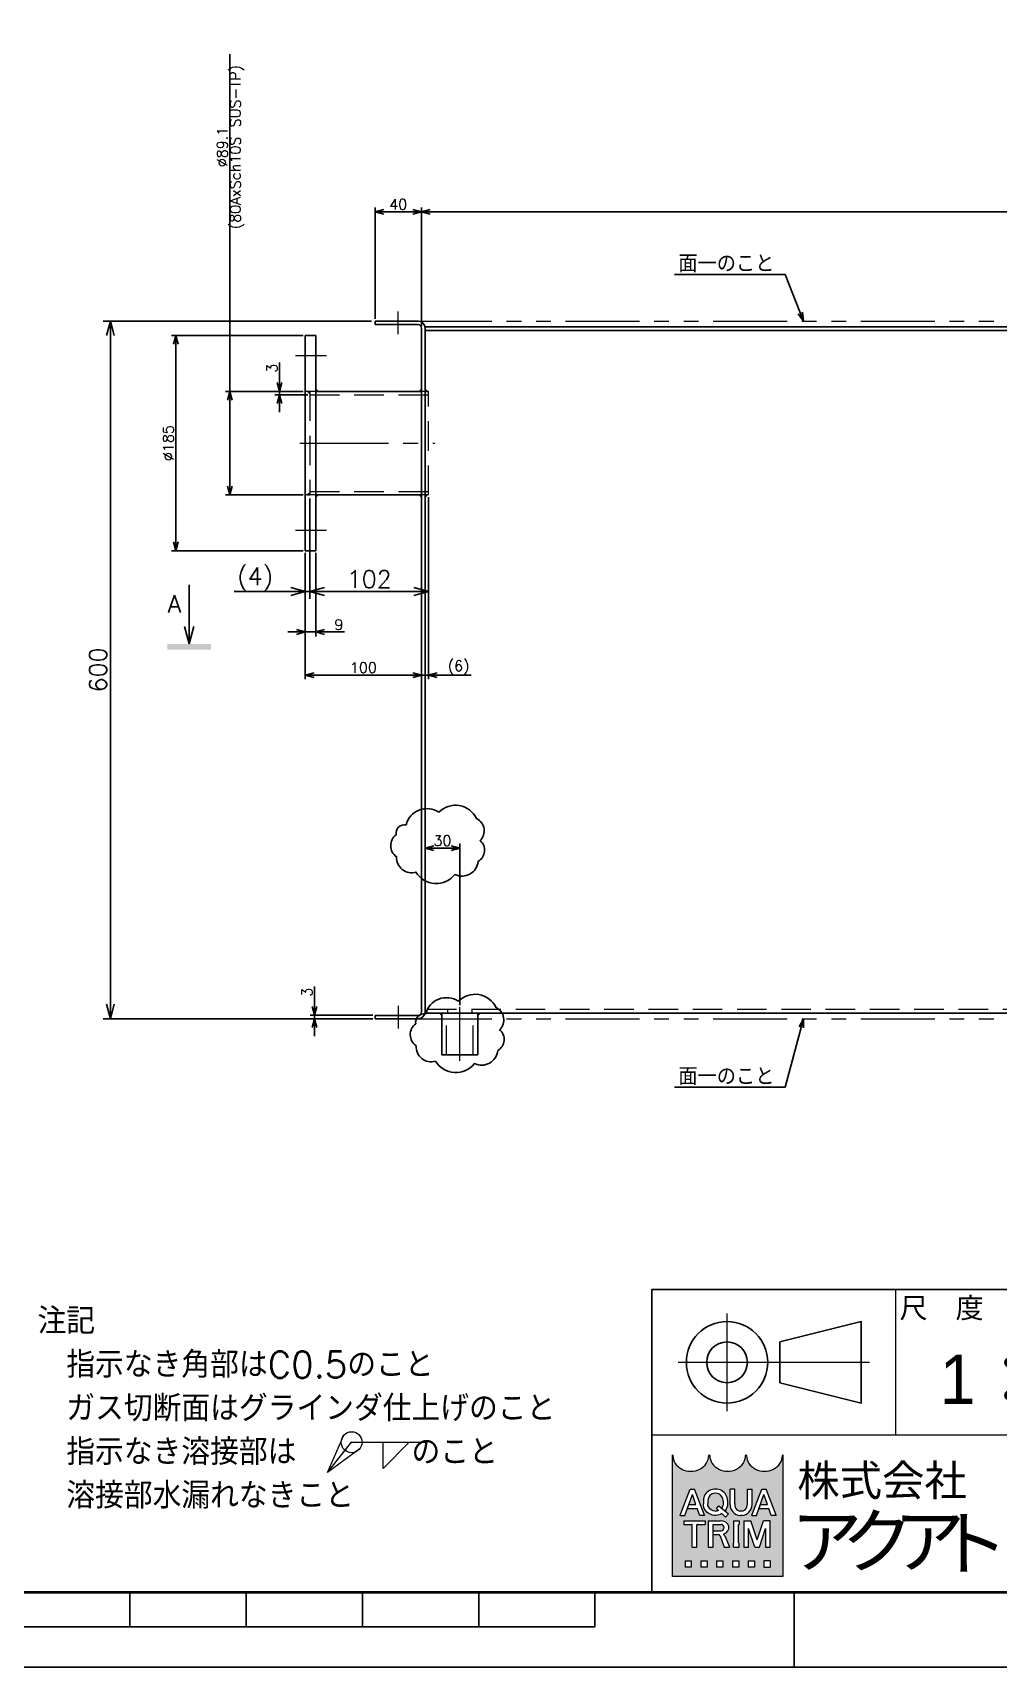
# Model space of a CAD drawing. Header units: millimetres. Extents: x -8731 to 85711, y -14522 to 31379.
# Drawn here: x 83713 to 84544, y 0 to 1406 of the extents above; entities that cross this region are included whole.
import ezdxf
from ezdxf.enums import TextEntityAlignment as Align

# ---------------------------------------------------------------- set-up
doc = ezdxf.new("R2010")
doc.units = ezdxf.units.MM
doc.header["$LTSCALE"] = 4
doc.header["$PDMODE"] = 99
doc.header["$PDSIZE"] = 1
for name, pattern in [('CENTER2', [28.575, 19.05, -3.175, 3.175, -3.175]), ('HIDDEN', [9.525, 6.35, -3.175]), ('PHANTOM2', [31.75, 15.875, -3.175, 3.175, -3.175, 3.175, -3.175])]:
    doc.linetypes.add(name, pattern=pattern)
for name, color, linetype, lineweight in [('04_HIDDEN', 2, 'HIDDEN', 13), ('05_CENTER', 4, 'CENTER2', 13), ('06_PHANTOM', 2, 'PHANTOM2', 13), ('07_TEXT', 3, 'Continuous', 13), ('08_DIM', 3, 'Continuous', 13), ('99_図枠', 7, 'Continuous', 40)]:
    doc.layers.add(name, color=color, linetype=linetype, lineweight=lineweight)
doc.styles.add('KSS_TXT', font='txt.shx', dxfattribs={"bigfont": 'extfont2.shx'})
doc.styles.add('MS_G', font='MS Gothic.ttf')
doc.styles.get("Standard").update_dxf_attribs({"font": 'txt.shx', "bigfont": 'extfont2.shx'})
doc.styles.add('表題用', font='MS PGothic.ttf')
doc.dimstyles.new('KSS_DIM', dxfattribs={"dimscale": 3, "dimtxt": 3, "dimasz": 2.5, "dimexe": 1.25, "dimexo": 0.625, "dimtad": 1, "dimdsep": 46, "dimtxsty": 'KSS_TXT', "dimblk": 'OPEN30', "dimcen": 0, "dimazin": 2, "dimtfac": 0.75, "dimtmove": 0, "dimatfit": 3, "dimldrblk": 'OPEN30', "dimfxl": 1, "dimtolj": 1, "dimarcsym": 0})

# ---------------------------------------------------------------- blocks, each defined once
blk = doc.blocks.new('Weld-line')
blk.add_line((0, 0), (1, 0))
blk = doc.blocks.new('Weld10-s5')
blk.add_circle((0, 0), 2)
blk = doc.blocks.new('Weld10-a1')
for p, q in [((5, 0), (0, 5)), ((0, 5), (0, 0)), ((0, 0), (5, 0))]:
    blk.add_line(p, q)
at = {"width": 0.9}
blk.add_attdef('S', text='', height=2.8, dxfattribs=at).set_placement((-2, 1), align=Align.RIGHT)
blk.add_attdef('L', (8, 1), '', height=2.8, dxfattribs=at)
blk = doc.blocks.new('_Open30')
at = {"color": 0, "linetype": 'ByBlock', "lineweight": -2}
for p, q in [((-1, 0.268), (0, 0)), ((0, 0), (-1, -0.268)), ((0, 0), (-1, 0))]:
    blk.add_line(p, q, dxfattribs=at)
blk = doc.blocks.new('*D4725')
at = {"layer": '08_DIM', "color": 0, "lineweight": -2, "transparency": 16777216}
for p, q in [((84054, 1006.1), (84054, 849.5)), ((84048, 883.2), (84048, 849.5)), ((84040.5, 853.2), (84033, 853.2)), ((84048, 853.2), (84054, 853.2)), ((84061.5, 853.2), (84090.7, 853.2))]:
    blk.add_line(p, q, dxfattribs=at)
at = {"layer": 'Defpoints', "color": 0, "transparency": 16777216}
for p in [(84054, 1008), (84048, 885.1), (84054, 853.2)]:
    blk.add_point(p, dxfattribs=at)
at = {"layer": '08_DIM', "color": 0, "lineweight": -2, "transparency": 16777216, "xscale": 7.5, "yscale": 7.5, "zscale": 7.5}
blk.add_blockref('_Open30', (84048, 853.2), dxfattribs=at)
at = {"layer": '08_DIM', "color": 0, "lineweight": -2, "transparency": 16777216, "xscale": 7.5, "yscale": 7.5, "zscale": 7.5, "rotation": 180}
blk.add_blockref('_Open30', (84054, 853.2), dxfattribs=at)
at = {"layer": '08_DIM', "color": 0, "transparency": 16777216, "insert": (84079.9, 859.6), "char_height": 9, "attachment_point": 5, "style": 'KSS_TXT'}
blk.add_mtext('\\A1;(6)', dxfattribs=at)
blk = doc.blocks.new('*D4726')
at = {"layer": '08_DIM', "color": 0, "lineweight": -2, "transparency": 16777216}
for p, q in [((83946.1, 1145.1), (83832.8, 1145.1)), ((83836.6, 1137.6), (83836.6, 967.6)), ((83946.1, 960.1), (83832.8, 960.1))]:
    blk.add_line(p, q, dxfattribs=at)
at = {"layer": 'Defpoints', "color": 0, "transparency": 16777216}
for p in [(83948, 1145.1), (83836.6, 960.1), (83948, 960.1)]:
    blk.add_point(p, dxfattribs=at)
at = {"layer": '08_DIM', "color": 0, "lineweight": -2, "transparency": 16777216, "xscale": 7.5, "yscale": 7.5, "zscale": 7.5}
for p, rotation in [((83836.6, 1145.1), 90), ((83836.6, 960.1), 270)]:
    blk.add_blockref('_Open30', p, dxfattribs=dict(at, rotation=rotation))
at = {"layer": '08_DIM', "color": 0, "transparency": 16777216, "insert": (83830.2, 1052.6), "char_height": 9, "attachment_point": 5, "rotation": 90, "style": 'KSS_TXT'}
blk.add_mtext('\\A1;%%C185', dxfattribs=at)
blk = doc.blocks.new('*D4732')
at = {"layer": '08_DIM', "color": 0, "lineweight": -2, "transparency": 16777216}
for p, q in [((83952, 1004.9), (83952, 918.8)), ((84054, 1004.9), (84054, 918.8)), ((83964.5, 925), (84041.5, 925))]:
    blk.add_line(p, q, dxfattribs=at)
at = {"layer": 'Defpoints', "color": 0, "transparency": 16777216}
for p in [(83952, 1008), (84054, 1008), (84054, 925)]:
    blk.add_point(p, dxfattribs=at)
at = {"layer": '08_DIM', "color": 0, "lineweight": -2, "transparency": 16777216, "xscale": 12.5, "yscale": 12.5, "zscale": 12.5, "rotation": 180}
blk.add_blockref('_Open30', (83952, 925), dxfattribs=at)
at = {"layer": '08_DIM', "color": 0, "lineweight": -2, "transparency": 16777216, "xscale": 12.5, "yscale": 12.5, "zscale": 12.5}
blk.add_blockref('_Open30', (84054, 925), dxfattribs=at)
at = {"layer": '08_DIM', "color": 0, "transparency": 16777216, "insert": (84003, 935.6), "char_height": 15, "attachment_point": 5, "style": 'KSS_TXT'}
blk.add_mtext('\\A1;102', dxfattribs=at)
blk = doc.blocks.new('*D4733')
at = {"layer": '08_DIM', "color": 0, "lineweight": -2, "transparency": 16777216}
for p, q in [((83948, 958.2), (83948, 849.5)), ((84048, 867.6), (84048, 849.5)), ((83955.5, 853.2), (84040.5, 853.2))]:
    blk.add_line(p, q, dxfattribs=at)
at = {"layer": 'Defpoints', "color": 0, "transparency": 16777216}
for p in [(83948, 960.1), (84048, 869.5), (84048, 853.2)]:
    blk.add_point(p, dxfattribs=at)
at = {"layer": '08_DIM', "color": 0, "lineweight": -2, "transparency": 16777216, "xscale": 7.5, "yscale": 7.5, "zscale": 7.5, "rotation": 180}
blk.add_blockref('_Open30', (83948, 853.2), dxfattribs=at)
at = {"layer": '08_DIM', "color": 0, "lineweight": -2, "transparency": 16777216, "xscale": 7.5, "yscale": 7.5, "zscale": 7.5}
blk.add_blockref('_Open30', (84048, 853.2), dxfattribs=at)
at = {"layer": '08_DIM', "color": 0, "transparency": 16777216, "insert": (83998, 859.6), "char_height": 9, "attachment_point": 5, "style": 'KSS_TXT'}
blk.add_mtext('\\A1;100', dxfattribs=at)
blk = doc.blocks.new('*D4734')
at = {"layer": '08_DIM', "color": 0, "lineweight": -2, "transparency": 16777216}
for p, q in [((83948, 958.2), (83948, 886.4)), ((83957, 958.2), (83957, 886.4)), ((83940.5, 890.2), (83933, 890.2)), ((83948, 890.2), (83957, 890.2)), ((83964.5, 890.2), (83981.7, 890.2))]:
    blk.add_line(p, q, dxfattribs=at)
at = {"layer": 'Defpoints', "color": 0, "transparency": 16777216}
for p in [(83948, 960.1), (83957, 960.1), (83957, 890.2)]:
    blk.add_point(p, dxfattribs=at)
at = {"layer": '08_DIM', "color": 0, "lineweight": -2, "transparency": 16777216, "xscale": 7.5, "yscale": 7.5, "zscale": 7.5}
blk.add_blockref('_Open30', (83948, 890.2), dxfattribs=at)
at = {"layer": '08_DIM', "color": 0, "lineweight": -2, "transparency": 16777216, "xscale": 7.5, "yscale": 7.5, "zscale": 7.5, "rotation": 180}
blk.add_blockref('_Open30', (83957, 890.2), dxfattribs=at)
at = {"layer": '08_DIM', "color": 0, "transparency": 16777216, "insert": (83976.9, 896.5), "char_height": 9, "attachment_point": 5, "style": 'KSS_TXT'}
blk.add_mtext('\\A1;9', dxfattribs=at)
blk = doc.blocks.new('*D4735')
at = {"layer": '08_DIM', "color": 0, "lineweight": -2, "transparency": 16777216}
for p, q in [((83883, 1097.1), (83883, 1387)), ((83946.1, 1097.1), (83879.2, 1097.1)), ((83883, 1015.5), (83883, 1089.6)), ((83946.1, 1008), (83879.2, 1008))]:
    blk.add_line(p, q, dxfattribs=at)
at = {"layer": 'Defpoints', "color": 0, "transparency": 16777216}
for p in [(83883, 1097.1), (83948, 1097.1), (83948, 1008)]:
    blk.add_point(p, dxfattribs=at)
at = {"layer": '08_DIM', "color": 0, "lineweight": -2, "transparency": 16777216, "xscale": 7.5, "yscale": 7.5, "zscale": 7.5}
for p, rotation in [((83883, 1097.1), 90), ((83883, 1008), 270)]:
    blk.add_blockref('_Open30', p, dxfattribs=dict(at, rotation=rotation))
at = {"layer": '08_DIM', "color": 0, "transparency": 16777216, "char_height": 9, "attachment_point": 5, "rotation": 90, "style": 'KSS_TXT'}
for s, insert in [('\\A1;(80AxSch10S SUS-TP)', (83889.3, 1307.2)), ('\\A1;%%C89.1', (83876.6, 1307.2))]:
    blk.add_mtext(s, dxfattribs=dict(at, insert=insert))
blk = doc.blocks.new('*D4736')
at = {"layer": '08_DIM', "color": 0, "lineweight": -2, "transparency": 16777216}
for p, q in [((84048, 1153.4), (84048, 1255.3)), ((84055.5, 1251.5), (85140.5, 1251.5)), ((85148, 1153.4), (85148, 1255.3))]:
    blk.add_line(p, q, dxfattribs=at)
at = {"layer": 'Defpoints', "color": 0, "transparency": 16777216}
for p in [(85148, 1251.5), (84048, 1151.6), (85148, 1151.6)]:
    blk.add_point(p, dxfattribs=at)
at = {"layer": '08_DIM', "color": 0, "lineweight": -2, "transparency": 16777216, "xscale": 7.5, "yscale": 7.5, "zscale": 7.5, "rotation": 180}
blk.add_blockref('_Open30', (84048, 1251.5), dxfattribs=at)
at = {"layer": '08_DIM', "color": 0, "lineweight": -2, "transparency": 16777216, "xscale": 7.5, "yscale": 7.5, "zscale": 7.5}
blk.add_blockref('_Open30', (85148, 1251.5), dxfattribs=at)
at = {"layer": '08_DIM', "color": 0, "transparency": 16777216, "insert": (84598, 1257.9), "char_height": 9, "attachment_point": 5, "style": 'KSS_TXT'}
blk.add_mtext('\\A1;1100', dxfattribs=at)
blk = doc.blocks.new('*D4737')
at = {"layer": '08_DIM', "color": 0, "lineweight": -2, "transparency": 16777216}
for p, q in [((84008, 1159.4), (84008, 1255.3)), ((84040.5, 1251.5), (84015.5, 1251.5)), ((84048, 1153.4), (84048, 1255.3))]:
    blk.add_line(p, q, dxfattribs=at)
at = {"layer": 'Defpoints', "color": 0, "transparency": 16777216}
for p in [(84008, 1251.5), (84008, 1157.6), (84048, 1151.6)]:
    blk.add_point(p, dxfattribs=at)
at = {"layer": '08_DIM', "color": 0, "lineweight": -2, "transparency": 16777216, "xscale": 7.5, "yscale": 7.5, "zscale": 7.5, "rotation": 180}
blk.add_blockref('_Open30', (84008, 1251.5), dxfattribs=at)
at = {"layer": '08_DIM', "color": 0, "lineweight": -2, "transparency": 16777216, "xscale": 7.5, "yscale": 7.5, "zscale": 7.5}
blk.add_blockref('_Open30', (84048, 1251.5), dxfattribs=at)
at = {"layer": '08_DIM', "color": 0, "transparency": 16777216, "insert": (84028, 1257.9), "char_height": 9, "attachment_point": 5, "style": 'KSS_TXT'}
blk.add_mtext('\\A1;40', dxfattribs=at)
blk = doc.blocks.new('seca03')
for q in [(0, 10.64), (-0.8, 3.5), (0.8, 3.5)]:
    blk.add_line((0, 0.5), q)
blk.add_solid([(-3.76, -0.5), (3.76, -0.5), (-3.76, 0.5), (3.76, 0.5)])
blk.add_attdef('A', text='', height=3).set_placement((-2.5, 7.37), align=Align.MIDDLE)
blk = doc.blocks.new('*D4788')
at = {"layer": '08_DIM', "color": 0, "lineweight": -2, "transparency": 16777216}
for p, q in [((83925.7, 1104.6), (83925.7, 1121.9)), ((83946.1, 1097.1), (83921.9, 1097.1)), ((83925.7, 1094.1), (83925.7, 1097.1)), ((83950.1, 1094.1), (83921.9, 1094.1)), ((83925.7, 1086.6), (83925.7, 1079.1))]:
    blk.add_line(p, q, dxfattribs=at)
at = {"layer": 'Defpoints', "color": 0, "transparency": 16777216}
for p in [(83925.7, 1097.1), (83948, 1097.1), (83952, 1094.1)]:
    blk.add_point(p, dxfattribs=at)
at = {"layer": '08_DIM', "color": 0, "lineweight": -2, "transparency": 16777216, "xscale": 7.5, "yscale": 7.5, "zscale": 7.5}
for p, rotation in [((83925.7, 1097.1), 270), ((83925.7, 1094.1), 90)]:
    blk.add_blockref('_Open30', p, dxfattribs=dict(at, rotation=rotation))
at = {"layer": '08_DIM', "color": 0, "transparency": 16777216, "insert": (83919.3, 1117), "char_height": 9, "attachment_point": 5, "rotation": 90, "style": 'KSS_TXT'}
blk.add_mtext('\\A1;3', dxfattribs=at)
blk = doc.blocks.new('*D4789')
at = {"layer": '08_DIM', "color": 0, "lineweight": -2, "transparency": 16777216}
for p, q in [((84004.9, 1157.6), (83774, 1157.6)), ((83780.3, 570.1), (83780.3, 1145.1)), ((84004.9, 557.6), (83774, 557.6))]:
    blk.add_line(p, q, dxfattribs=at)
at = {"layer": 'Defpoints', "color": 0, "transparency": 16777216}
for p in [(83780.3, 1157.6), (84008, 1157.6), (84008, 557.6)]:
    blk.add_point(p, dxfattribs=at)
at = {"layer": '08_DIM', "color": 0, "lineweight": -2, "transparency": 16777216, "xscale": 12.5, "yscale": 12.5, "zscale": 12.5}
for p, rotation in [((83780.3, 1157.6), 90), ((83780.3, 557.6), 270)]:
    blk.add_blockref('_Open30', p, dxfattribs=dict(at, rotation=rotation))
at = {"layer": '08_DIM', "color": 0, "transparency": 16777216, "insert": (83769.7, 857.6), "char_height": 15, "attachment_point": 5, "rotation": 90, "style": 'KSS_TXT'}
blk.add_mtext('\\A1;600', dxfattribs=at)
blk = doc.blocks.new('*D4796')
at = {"layer": '08_DIM', "color": 0, "lineweight": -2, "transparency": 16777216}
for p, q in [((83952, 1004.9), (83952, 918.8)), ((83948, 956.9), (83948, 918.8)), ((83935.5, 925), (83886.7, 925)), ((83952, 925), (83948, 925)), ((83964.5, 925), (83977, 925))]:
    blk.add_line(p, q, dxfattribs=at)
at = {"layer": 'Defpoints', "color": 0, "transparency": 16777216}
for p in [(83952, 1008), (83948, 960.1), (83948, 925)]:
    blk.add_point(p, dxfattribs=at)
at = {"layer": '08_DIM', "color": 0, "lineweight": -2, "transparency": 16777216, "xscale": 12.5, "yscale": 12.5, "zscale": 12.5}
blk.add_blockref('_Open30', (83948, 925), dxfattribs=at)
at = {"layer": '08_DIM', "color": 0, "lineweight": -2, "transparency": 16777216, "xscale": 12.5, "yscale": 12.5, "zscale": 12.5, "rotation": 180}
blk.add_blockref('_Open30', (83952, 925), dxfattribs=at)
at = {"layer": '08_DIM', "color": 0, "transparency": 16777216, "insert": (83904.9, 935.6), "char_height": 15, "attachment_point": 5, "style": 'KSS_TXT'}
blk.add_mtext('\\A1;(4)', dxfattribs=at)
blk = doc.blocks.new('*D4798')
at = {"layer": '08_DIM', "color": 0, "lineweight": -2, "transparency": 16777216}
for p, q in [((83955.9, 568.1), (83955.9, 585.3)), ((84006.1, 560.6), (83952.2, 560.6)), ((84006.1, 557.6), (83952.2, 557.6)), ((83955.9, 557.6), (83955.9, 560.6)), ((83955.9, 550.1), (83955.9, 542.6))]:
    blk.add_line(p, q, dxfattribs=at)
at = {"layer": 'Defpoints', "color": 0, "transparency": 16777216}
for p in [(83955.9, 560.6), (84008, 560.6), (84008, 557.6)]:
    blk.add_point(p, dxfattribs=at)
at = {"layer": '08_DIM', "color": 0, "lineweight": -2, "transparency": 16777216, "xscale": 7.5, "yscale": 7.5, "zscale": 7.5}
for p, rotation in [((83955.9, 560.6), 270), ((83955.9, 557.6), 90)]:
    blk.add_blockref('_Open30', p, dxfattribs=dict(at, rotation=rotation))
at = {"layer": '08_DIM', "color": 0, "transparency": 16777216, "insert": (83949.5, 580.4), "char_height": 9, "attachment_point": 5, "rotation": 90, "style": 'KSS_TXT'}
blk.add_mtext('\\A1;3', dxfattribs=at)
blk = doc.blocks.new('*D4808')
at = {"layer": '08_DIM', "color": 0, "lineweight": -2, "transparency": 16777216}
for p, q in [((84051, 657.4), (84051, 708.2)), ((84058.5, 704.4), (84073.5, 704.4)), ((84081, 569.4), (84081, 708.2))]:
    blk.add_line(p, q, dxfattribs=at)
at = {"layer": 'Defpoints', "color": 0, "transparency": 16777216}
for p in [(84081, 704.4), (84051, 655.5), (84081, 567.6)]:
    blk.add_point(p, dxfattribs=at)
at = {"layer": '08_DIM', "color": 0, "lineweight": -2, "transparency": 16777216, "xscale": 7.5, "yscale": 7.5, "zscale": 7.5, "rotation": 180}
blk.add_blockref('_Open30', (84051, 704.4), dxfattribs=at)
at = {"layer": '08_DIM', "color": 0, "lineweight": -2, "transparency": 16777216, "xscale": 7.5, "yscale": 7.5, "zscale": 7.5}
blk.add_blockref('_Open30', (84081, 704.4), dxfattribs=at)
at = {"layer": '08_DIM', "color": 0, "transparency": 16777216, "insert": (84066, 710.8), "char_height": 9, "attachment_point": 5, "style": 'KSS_TXT'}
blk.add_mtext('\\A1;30', dxfattribs=at)
blk = doc.blocks.new('Jis_w20130906110600')
blk.add_blockref('Weld10-s5', (0, 0))
at = {"xscale": -1, "rotation": 180}
blk.add_blockref('Weld10-a1', (6, 0), dxfattribs=at)
at = {"layer": '08_DIM', "xscale": 14, "yscale": 14, "zscale": 14}
blk.add_blockref('Weld-line', (0, 0), dxfattribs=at)
at = {"style": 'KSS_TXT', "flags": 1}
blk.add_attdef('JISINFO', (0, 0), '', height=3, dxfattribs=at)
at = {"layer": '08_DIM'}
blk.add_leader([(-4.63, -5.77), (0, 0)], dimstyle='KSS_DIM', dxfattribs=at)

msp = doc.modelspace()

# ---------------------------------------------------------------- hatches: boundary and pattern name
at = {"layer": '99_図枠', "lineweight": 5}
h = msp.add_hatch(color=256, dxfattribs=at)
h.dxf.hatch_style = 1
edge = h.paths.add_edge_path()
edge.add_arc((84358.92166, 182.15159), 0.45285, 90, 180)
edge.add_ellipse((84343.07185, 182.15159), major_axis=(-15.39695, 0), ratio=0.8823529412, start_angle=360, end_angle=540, ccw=False)
edge.add_arc((84327.22205, 182.15159), 0.45285, 3.18731798, 180)
edge.add_ellipse((84311.37224, 182.15159), major_axis=(-15.39695, 0), ratio=0.8823529412, start_angle=360, end_angle=540, ccw=False)
edge.add_arc((84295.52243, 182.15159), 0.45285, 3.18731798, 180)
edge.add_ellipse((84279.67263, 182.15159), major_axis=(-15.39695, 0), ratio=0.8823529412, start_angle=360, end_angle=540, ccw=False)
edge.add_arc((84263.82282, 182.15159), 0.45285, 3.18731798, 90)
edge.add_line((84263.82282, 182.60444), (84263.82282, 77.99572))
edge.add_line((84263.82282, 77.99572), (84358.92166, 77.99572))
edge.add_line((84358.92166, 77.99572), (84358.92166, 182.60444))
h.paths.add_polyline_path([(84279.15762, 153.25321), (84282.91231, 153.25321), (84291.45055, 130.71932), (84291.45055, 130.61063), (84287.38566, 130.61063), (84285.26005, 136.58001), (84276.90044, 136.58001), (84278.12596, 140.02168), (84284.03453, 140.02168), (84281.03496, 148.44545), (84274.68427, 130.61063), (84270.61937, 130.61063), (84270.61937, 130.71932)], flags=16)
edge = h.paths.add_edge_path(flags=16)
edge.add_ellipse((84300.90038, 143.29048), major_axis=(-10.41559, 0), ratio=0.9565217391, start_angle=180, end_angle=360, ccw=False)
edge.add_line((84311.31597, 143.29048), (84311.31597, 140.57337))
edge.add_ellipse((84300.90038, 140.57337), major_axis=(-10.41559, 0), ratio=0.9565217391, start_angle=142.10525532, end_angle=180, ccw=False)
edge.add_line((84309.11974, 134.45413), (84306.2015, 136.85879))
edge.add_ellipse((84300.90038, 140.83982), major_axis=(6.64146, 0), ratio=0.9950358207, start_angle=-37.04276329, end_angle=0)
edge.add_line((84307.54183, 140.83956), (84307.54183, 143.02403))
edge.add_ellipse((84300.90038, 143.02403), major_axis=(6.64145, 0), ratio=0.9947182625, start_angle=360, end_angle=540)
edge.add_line((84294.25893, 143.02403), (84294.25893, 140.83958))
edge.add_ellipse((84300.90038, 140.83982), major_axis=(6.64146, 0), ratio=0.9950358207, start_angle=-180, end_angle=-65.75794872)
edge.add_line((84303.62732, 134.81407), (84301.77822, 136.61368))
edge.add_line((84301.77822, 136.61368), (84303.78411, 138.74366))
edge.add_line((84303.78411, 138.74366), (84312.1712, 131.8326))
edge.add_line((84312.1712, 131.8326), (84309.55031, 129.04958))
edge.add_line((84309.55031, 129.04958), (84306.40185, 132.11378))
edge.add_ellipse((84300.90038, 140.57337), major_axis=(-10.41559, 0), ratio=0.9565217391, start_angle=0, end_angle=121.88362474, ccw=False)
edge.add_line((84290.4848, 140.57337), (84290.4848, 143.29048))
h.paths.add_polyline_path([(84292.12404, 126.08212), (84292.12404, 122.91216), (84285.33126, 122.91216, 0.4142135624), (84284.87841, 122.4593), (84284.87841, 103.43954), (84280.80275, 103.43954), (84280.80275, 122.4593, 0.4142135624), (84280.3499, 122.91216), (84273.55712, 122.91216), (84273.55712, 126.08212)], flags=16)
edge = h.paths.add_edge_path(flags=16)
edge.add_line((84294.70522, 126.08212), (84305.12081, 126.08212))
edge.add_ellipse((84305.12081, 120.1258), major_axis=(-7.30998, 0), ratio=0.8148203011, start_angle=111.38697473, end_angle=270, ccw=False)
edge.add_arc((84306.24181, 112.05368), 2.96083, 22.27295226, 58.55311301, ccw=False)
edge.add_line((84308.98173, 113.17589), (84312.88364, 103.62068))
edge.add_line((84312.88364, 103.62068), (84312.88364, 103.43954))
edge.add_line((84312.88364, 103.43954), (84308.49098, 103.43954))
edge.add_line((84308.49098, 103.43954), (84305.0439, 113.03453))
edge.add_arc((84303.36355, 112.35807), 1.81141, 21.92829787, 90)
edge.add_line((84303.36355, 114.16947), (84298.91674, 114.16947))
edge.add_line((84298.91674, 114.16947), (84298.91674, 117.33944))
edge.add_line((84298.91674, 117.33944), (84305.66423, 117.33944))
edge.add_arc((84305.56707, 120.1258), 2.78805, 271.9970571, 448.0029429)
edge.add_line((84305.66423, 122.91216), (84298.78088, 122.91216))
edge.add_line((84298.78088, 122.91216), (84298.78088, 103.43954))
edge.add_line((84298.78088, 103.43954), (84294.70522, 103.43954))
edge.add_line((84294.70522, 103.43954), (84294.70522, 126.08212))
h.paths.add_polyline_path([(84313.40932, 153.25321), (84317.48499, 153.25321), (84317.48499, 140.57337, 0.1750305612), (84319.28293, 135.38376, 0.257149611), (84326.55548, 135.38376, 0.1750305612), (84328.35343, 140.57337), (84328.35343, 153.25321), (84332.42909, 153.25321), (84332.42909, 139.75415, -0.3793912406), (84323.59849, 130.61063), (84322.23993, 130.61063, -0.3793912406), (84313.40932, 139.75415)], flags=16)
h.paths.add_polyline_path([(84316.31783, 126.08212), (84321.2992, 126.08212), (84321.2992, 122.91216, 0.4142135624), (84320.84635, 122.4593), (84320.84635, 107.06235, 0.4142135624), (84321.2992, 106.6095), (84321.2992, 103.43954), (84316.31783, 103.43954), (84316.31783, 106.6095, 0.4142135624), (84316.77068, 107.06235), (84316.77068, 122.4593, 0.4142135624), (84316.31783, 122.91216)], flags=16)
h.paths.add_polyline_path([(84325.37927, 126.08212), (84331.29333, 126.08212), (84336.70056, 109.63717), (84342.1078, 126.08212), (84348.02561, 126.08212), (84348.02561, 103.43954), (84343.94994, 103.43954), (84343.94994, 119.28934), (84338.7384, 103.43954), (84334.66273, 103.43954), (84329.45119, 119.28934), (84329.45494, 103.43954), (84325.37927, 103.43954)], flags=16)
h.paths.add_polyline_path([(84340.73788, 153.25321), (84344.49257, 153.25321), (84353.03081, 130.71932), (84353.03081, 130.61063), (84348.96592, 130.61063), (84346.84031, 136.58001), (84338.4807, 136.58001), (84339.70622, 140.02168), (84345.61479, 140.02168), (84342.61522, 148.44545), (84336.26453, 130.61063), (84332.19963, 130.61063), (84332.19963, 130.71932)], flags=16)
h.paths.add_polyline_path([(84274.69126, 91.58126), (84280.12548, 91.58126), (84280.12548, 86.14704), (84274.69126, 86.14704)], flags=16)
h.paths.add_polyline_path([(84288.27681, 91.58126), (84293.71103, 91.58126), (84293.71103, 86.14704), (84288.27681, 86.14704)], flags=16)
h.paths.add_polyline_path([(84301.86236, 91.58126), (84307.29658, 91.58126), (84307.29658, 86.14704), (84301.86236, 86.14704)], flags=16)
h.paths.add_polyline_path([(84315.4479, 91.58126), (84320.88212, 91.58126), (84320.88212, 86.14704), (84315.4479, 86.14704)], flags=16)
h.paths.add_polyline_path([(84329.03345, 91.58126), (84334.46767, 91.58126), (84334.46767, 86.14704), (84329.03345, 86.14704)], flags=16)
h.paths.add_polyline_path([(84342.619, 91.58126), (84348.05322, 91.58126), (84348.05322, 86.14704), (84342.619, 86.14704)], flags=16)

# ---------------------------------------------------------------- linework, layer by layer
for p, q in [((84044.99966, 1157.5506), (84007.99966, 1157.5506)), ((84007.99966, 1157.5506), (84007.99966, 1154.5506)), ((84007.99966, 1154.5506), (84044.99966, 1154.5506)), ((84096.49468, 562.5506), (84065.49468, 562.5506)), ((84065.49468, 557.5506), (84065.49468, 562.5506)), ((84096.49468, 557.5506), (84096.49468, 562.5506)), ((84007.99966, 557.5506), (84007.99966, 560.5506)), ((84007.99966, 560.5506), (84044.99966, 560.5506)), ((84044.99966, 557.5506), (84007.99966, 557.5506)), ((84065.49468, 526.5506), (84065.49468, 557.5506)), ((84096.49468, 526.5506), (84096.49468, 557.5506)), ((84096.49468, 526.5506), (84065.49468, 526.5506))]:
    msp.add_line(p, q)
at = {"color": 0}
for p, q in [((84050.99966, 1152.5506), (85144.99966, 1152.5506)), ((84050.99966, 1152.5506), (85144.99966, 1152.5506)), ((84050.99966, 1152.5506), (84050.99966, 562.5506)), ((84047.99966, 563.5506), (84047.99966, 1151.5506)), ((84050.99966, 1149.5506), (85144.99966, 1149.5506)), ((83956.99966, 1097.1006), (84047.99966, 1097.1006)), ((83956.99966, 1008.0006), (84047.99966, 1008.0006)), ((85144.99966, 562.5506), (84050.99966, 562.5506))]:
    msp.add_line(p, q, dxfattribs=at)
msp.add_lwpolyline([(83956.99966, 1145.0506), (83947.99966, 1145.0506), (83947.99966, 960.0506), (83956.99966, 960.0506)], close=True, dxfattribs=at)
at = {"color": 3}
for points in [[(83951.99966, 1097.1006), (83949.99966, 1097.1006), (83949.99966, 1097.1006), (83951.99966, 1095.1006)], [(83956.99966, 1097.1006), (83958.99966, 1097.1006), (83958.99966, 1097.1006), (83956.99966, 1099.1006)], [(84047.99966, 1097.1006), (84045.99966, 1097.1006), (84045.99966, 1097.1006), (84047.99966, 1099.1006)], [(84050.99966, 1097.1006), (84052.99966, 1097.1006), (84052.99966, 1097.1006), (84050.99966, 1099.1006)], [(83951.99966, 1008.0006), (83949.99966, 1008.0006), (83949.99966, 1008.0006), (83951.99966, 1010.0006)], [(83956.99966, 1008.0006), (83958.99966, 1008.0006), (83958.99966, 1008.0006), (83956.99966, 1006.0006)], [(84047.99966, 1008.0006), (84045.99966, 1008.0006), (84045.99966, 1008.0006), (84047.99966, 1006.0006)], [(84050.99966, 1008.0006), (84052.99966, 1008.0006), (84052.99966, 1008.0006), (84050.99966, 1006.0006)], [(84065.49468, 562.5506), (84065.49468, 560.5506), (84063.49468, 562.5506), (84063.49468, 562.5506)], [(84096.49468, 562.5506), (84096.49468, 560.5506), (84098.49468, 562.5506), (84098.49468, 562.5506)]]:
    msp.add_lwpolyline(points, close=True, dxfattribs=at)
at = {"color": 1}
for points in [[(84062.83131, 735.21061, -0.52056705), (84095.36402, 729.79036, -0.52056705), (84098.41399, 710.81947, -0.52056705), (84096.71957, 692.86487, -0.52056705), (84076.7255, 681.68561, -0.52056705), (84043.17616, 683.71818, -0.52056705), (84026.57091, 696.93006, -0.52056705), (84026.23203, 715.90095, -0.52056705), (84034.7041, 724.3701, -0.52056705)], [(84079.64701, 572.64586, -0.52056705), (84112.17972, 567.2256, -0.52056705), (84115.2297, 548.25472, -0.52056705), (84113.53527, 530.30012, -0.52056705), (84093.5412, 519.12085, -0.52056705), (84059.99186, 521.15343, -0.52056705), (84043.38661, 534.36531, -0.52056705), (84043.04774, 553.33619, -0.52056705), (84051.5198, 561.80535, -0.52056705)]]:
    msp.add_lwpolyline(points, format="xyb", close=True, dxfattribs=at)
for centre, radius, start, end in [((84044.99966, 1151.5506), 6, 0, 90), ((84044.99966, 1151.5506), 3, 0, 90), ((84044.99966, 563.5506), 6, 270, 0), ((84044.99966, 563.5506), 3, 270, 0)]:
    msp.add_arc(centre, radius, start, end)
at = {"layer": '04_HIDDEN'}
for p, q in [((83956.99966, 1097.1006), (83947.99966, 1097.1006)), ((83951.99966, 1097.1006), (83951.99966, 1008.0006)), ((84053.99966, 1097.1006), (84047.99966, 1097.1006)), ((84053.99966, 1008.0006), (84053.99966, 1097.1006)), ((83951.99966, 1094.1006), (84053.99966, 1094.1006)), ((83956.99966, 1008.0006), (83947.99966, 1008.0006)), ((83951.99966, 1011.0006), (84053.99966, 1011.0006)), ((84053.99966, 1008.0006), (84047.99966, 1008.0006)), ((85144.99966, 565.5506), (84050.99966, 565.5506)), ((84069.49468, 526.5506), (84069.49468, 562.5506)), ((84070.49468, 562.5506), (84070.49468, 565.5506)), ((84091.49468, 562.5506), (84091.49468, 565.5506)), ((84092.49468, 526.5506), (84092.49468, 562.5506))]:
    msp.add_line(p, q, dxfattribs=at)
at = {"layer": '05_CENTER'}
for p, q in [((84027.99966, 1146.31602), (84027.99966, 1165.7139)), ((83966.10719, 1127.5506), (83939.57663, 1127.5506)), ((83943.3748, 1052.5506), (84059.35674, 1052.5506)), ((83966.10719, 977.5506), (83939.57663, 977.5506)), ((84027.99966, 568.78518), (84027.99966, 549.3873)), ((84080.99468, 521.5506), (84080.99468, 567.5506))]:
    msp.add_line(p, q, dxfattribs=at)
at = {"layer": '06_PHANTOM'}
for p, q in [((84044.99966, 1157.5506), (85150.99966, 1157.5506)), ((84044.99966, 557.5506), (85150.99966, 557.5506))]:
    msp.add_line(p, q, dxfattribs=at)
at = {"layer": '99_図枠', "lineweight": 13}
for p, q in [((84456.10362, 199.72942), (84456.10362, 324.74196)), ((84310.83906, 220.23148), (84310.83906, 304.2399)), ((84268.83485, 262.23569), (84433.35134, 262.23569)), ((84819.62492, 199.72942), (84246.08256, 199.72942))]:
    msp.add_line(p, q, dxfattribs=at)
at = {"layer": '99_図枠', "lineweight": 5}
for p, q in [((84263.82282, 77.99572), (84263.82282, 182.60444)), ((84358.92166, 182.60444), (84358.92166, 77.99572)), ((84270.61937, 130.71932), (84279.15762, 153.25321)), ((84274.68427, 130.61063), (84281.03496, 148.44545)), ((84279.15762, 153.25321), (84282.91231, 153.25321)), ((84284.03453, 140.02168), (84281.03496, 148.44545)), ((84291.45055, 130.71932), (84282.91231, 153.25321)), ((84290.4848, 143.29048), (84290.4848, 140.57337)), ((84294.25893, 143.02403), (84294.25893, 140.85034)), ((84307.54183, 143.02403), (84307.54183, 140.85034)), ((84311.31597, 143.29048), (84311.31597, 140.57337)), ((84313.40932, 139.75415), (84313.40932, 153.25321)), ((84317.48499, 153.25321), (84313.40932, 153.25321)), ((84317.48499, 140.57337), (84317.48499, 153.25321)), ((84328.35343, 140.57337), (84328.35343, 153.25321)), ((84328.35343, 153.25321), (84332.42909, 153.25321)), ((84332.19963, 130.71932), (84340.73788, 153.25321)), ((84332.42909, 139.75415), (84332.42909, 153.25321)), ((84336.26453, 130.61063), (84342.61522, 148.44545)), ((84340.73788, 153.25321), (84344.49257, 153.25321)), ((84345.61479, 140.02168), (84342.61522, 148.44545)), ((84353.03081, 130.71932), (84344.49257, 153.25321)), ((84270.61937, 130.61063), (84270.61937, 130.71932)), ((84270.61937, 130.71932), (84270.61937, 130.71932)), ((84270.61937, 130.61063), (84270.61937, 130.71932)), ((84270.61937, 130.61063), (84274.68427, 130.61063)), ((84276.90044, 136.58001), (84278.12596, 140.02168)), ((84276.90044, 136.58001), (84285.26005, 136.58001)), ((84278.12596, 140.02168), (84284.03453, 140.02168)), ((84287.38566, 130.61063), (84285.26005, 136.58001)), ((84291.45055, 130.61063), (84287.38566, 130.61063)), ((84291.45055, 130.61063), (84291.45055, 130.71932)), ((84301.77822, 136.61368), (84303.78411, 138.74366)), ((84301.77822, 136.61368), (84303.62732, 134.81407)), ((84303.78411, 138.74366), (84312.1712, 131.8326)), ((84306.2015, 136.85879), (84309.11974, 134.45413)), ((84306.40185, 132.11378), (84309.55031, 129.04958)), ((84309.55031, 129.04958), (84312.1712, 131.8326)), ((84323.59849, 130.61063), (84322.23993, 130.61063)), ((84332.19963, 130.61063), (84332.19963, 130.71932)), ((84332.19963, 130.71932), (84332.19963, 130.71932)), ((84332.19963, 130.61063), (84332.19963, 130.71932)), ((84332.19963, 130.61063), (84336.26453, 130.61063)), ((84338.4807, 136.58001), (84339.70622, 140.02168)), ((84338.4807, 136.58001), (84346.84031, 136.58001)), ((84339.70622, 140.02168), (84345.61479, 140.02168)), ((84348.96592, 130.61063), (84346.84031, 136.58001)), ((84353.03081, 130.61063), (84348.96592, 130.61063)), ((84353.03081, 130.61063), (84353.03081, 130.71932)), ((84273.55712, 126.08212), (84292.12404, 126.08212)), ((84273.55712, 126.08212), (84273.55712, 122.91216)), ((84273.55712, 122.91216), (84280.3499, 122.91216)), ((84280.80275, 103.43954), (84280.80275, 122.4593)), ((84284.87841, 103.43954), (84284.87841, 122.4593)), ((84285.33126, 122.91216), (84292.12404, 122.91216)), ((84292.12404, 126.08212), (84292.12404, 122.91216)), ((84294.70522, 126.08212), (84294.70522, 103.43954)), ((84294.70522, 126.08212), (84305.12081, 126.08212)), ((84298.78088, 103.43954), (84298.78088, 122.91216)), ((84298.78088, 122.91216), (84305.66423, 122.91216)), ((84298.91674, 114.16947), (84298.91674, 117.33944)), ((84298.91674, 117.33944), (84305.66423, 117.33944)), ((84298.91674, 114.16947), (84303.36355, 114.16947)), ((84305.0439, 113.03453), (84308.49098, 103.43954)), ((84308.98173, 113.17589), (84312.88364, 103.62068)), ((84316.31783, 126.08212), (84321.2992, 126.08212)), ((84316.31783, 126.08212), (84316.31783, 122.91216)), ((84316.77068, 107.06235), (84316.77068, 122.4593)), ((84320.84635, 107.06235), (84320.84635, 122.4593)), ((84321.2992, 126.08212), (84321.2992, 122.91216)), ((84325.37927, 126.08212), (84325.37927, 103.43954)), ((84325.37927, 126.08212), (84331.29333, 126.08212)), ((84329.45494, 103.43954), (84329.45119, 119.28934)), ((84334.66273, 103.43954), (84329.45119, 119.28934)), ((84336.70056, 109.63717), (84331.29333, 126.08212)), ((84336.70056, 109.63717), (84342.1078, 126.08212)), ((84338.7384, 103.43954), (84343.94994, 119.28934)), ((84348.02561, 126.08212), (84342.1078, 126.08212)), ((84343.94994, 119.28934), (84343.94994, 103.43954)), ((84348.02561, 103.43954), (84348.02561, 126.08212)), ((84280.80275, 103.43954), (84284.87841, 103.43954)), ((84294.70522, 103.43954), (84298.78088, 103.43954)), ((84308.49098, 103.43954), (84312.88364, 103.43954)), ((84312.88364, 103.62068), (84312.88364, 103.43954)), ((84316.31783, 103.43954), (84316.31783, 106.6095)), ((84316.31783, 103.43954), (84321.2992, 103.43954)), ((84321.2992, 103.43954), (84321.2992, 106.6095)), ((84325.37927, 103.43954), (84329.45494, 103.43954)), ((84334.66273, 103.43954), (84338.7384, 103.43954)), ((84343.94994, 103.43954), (84348.02561, 103.43954)), ((84274.69126, 91.58126), (84280.12548, 91.58126)), ((84274.69126, 91.58126), (84274.69126, 86.14704)), ((84280.12548, 86.14704), (84274.69126, 86.14704)), ((84280.12548, 91.58126), (84280.12548, 86.14704)), ((84288.27681, 91.58126), (84293.71103, 91.58126)), ((84288.27681, 91.58126), (84288.27681, 86.14704)), ((84293.71103, 86.14704), (84288.27681, 86.14704)), ((84293.71103, 91.58126), (84293.71103, 86.14704)), ((84301.86236, 91.58126), (84307.29658, 91.58126)), ((84301.86236, 91.58126), (84301.86236, 86.14704)), ((84307.29658, 86.14704), (84301.86236, 86.14704)), ((84307.29658, 91.58126), (84307.29658, 86.14704)), ((84315.4479, 91.58126), (84320.88212, 91.58126)), ((84315.4479, 91.58126), (84315.4479, 86.14704)), ((84320.88212, 86.14704), (84315.4479, 86.14704)), ((84320.88212, 91.58126), (84320.88212, 86.14704)), ((84329.03345, 91.58126), (84334.46767, 91.58126)), ((84329.03345, 91.58126), (84329.03345, 86.14704)), ((84334.46767, 86.14704), (84329.03345, 86.14704)), ((84334.46767, 91.58126), (84334.46767, 86.14704)), ((84348.05322, 91.58126), (84342.619, 91.58126)), ((84342.619, 91.58126), (84342.619, 86.14704)), ((84342.619, 86.14704), (84348.05322, 86.14704)), ((84348.05322, 91.58126), (84348.05322, 86.14704)), ((84358.92166, 77.99572), (84263.82282, 77.99572))]:
    msp.add_line(p, q, dxfattribs=at)
at = {"layer": '99_図枠', "lineweight": 25}
for p, q in [((83797.13755, 34.71287), (83797.13755, 64.71588)), ((83897.14757, 34.71287), (83897.14757, 64.71588)), ((83997.1576, 34.71287), (83997.1576, 64.71588)), ((84097.16763, 34.71287), (84097.16763, 64.71588)), ((84197.17766, 34.71287), (84197.17766, 64.71588)), ((84368.49484, 0), (84368.49484, 64.71588)), ((83197.07738, 34.71287), (84197.17766, 34.71287))]:
    msp.add_line(p, q, dxfattribs=at)
at = {"layer": '99_図枠'}
msp.add_lwpolyline([(81877.84509, 64.71588), (85646.22296, 64.71588), (85646.22296, 2783.21848), (81877.84509, 2783.21848)], close=True, dxfattribs=at)
at = {"layer": '99_図枠', "lineweight": 25}
msp.add_lwpolyline([(84246.08256, 64.71588), (85646.22296, 64.71588), (85646.22296, 324.74196), (84246.08256, 324.74196)], close=True, dxfattribs=at)
msp.add_lwpolyline([(84356.34362, 279.73744), (84426.35064, 297.2392), (84426.35064, 227.23218), (84356.34362, 244.73393), (84356.34362, 279.73744)], dxfattribs=at)
for radius in [35.00351, 17.50175]:
    msp.add_circle((84310.83906, 262.23569), radius, dxfattribs=at)
at = {"layer": '99_図枠', "lineweight": 5}
for centre, radius, start, end in [((84263.82282, 182.15159), 0.45285, 0, 90), ((84295.52243, 182.15159), 0.45285, 0, 180), ((84295.52243, 182.15159), 0.45285, 0, 90), ((84327.22205, 182.15159), 0.45285, 0, 180), ((84358.92166, 182.15159), 0.45285, 90, 180), ((84325.5693, 140.46793), 8.085, 179.25279388, 218.96457185), ((84320.26912, 140.46793), 8.085, 321.03542815, 0.74720612), ((84322.98251, 140.16376), 9.58194, 182.45003099, 265.55525729), ((84322.91921, 141.98658), 7.53789, 241.15772781, 298.84227219), ((84322.85591, 140.16376), 9.58194, 274.44474271, 357.54996901), ((84280.3499, 122.4593), 0.45285, 0, 90), ((84285.33126, 122.4593), 0.45285, 90, 180), ((84303.36355, 112.35807), 1.81141, 21.92829787, 90), ((84305.56707, 120.1258), 2.78805, 271.9970571, 88.0029429), ((84306.24181, 112.05368), 2.96083, 22.27295226, 58.55311301), ((84316.31783, 122.4593), 0.45285, 0, 90), ((84321.2992, 122.4593), 0.45285, 90, 180), ((84316.31783, 107.06235), 0.45285, 270, 0), ((84321.2992, 107.06235), 0.45285, 180, 270)]:
    msp.add_arc(centre, radius, start, end, dxfattribs=at)
for centre, major_axis, ratio, start_param, end_param in [((84279.67263, 182.15159), (-15.39695, 0), 0.8823529412, 6.2831853072, 9.4247779608), ((84311.37224, 182.15159), (-15.39695, 0), 0.8823529412, 6.2831853072, 9.4247779608), ((84343.07185, 182.15159), (-15.39695, 0), 0.8823529412, 6.2831853072, 9.4247779608), ((84300.90038, 143.29048), (-10.41559, 0), 0.9565217391, 3.1415926536, 6.2831853072), ((84300.90038, 143.02403), (6.64145, 0), 0.9947182625, 6.2831853072, 9.4247779608), ((84305.12081, 120.1258), (-7.30998, 0), 0.8148203011, 1.944069453, 4.7123889804)]:
    msp.add_ellipse(centre, major_axis=major_axis, ratio=ratio, start_param=start_param, end_param=end_param, dxfattribs=at)
at = {"layer": '99_図枠', "lineweight": 5, "extrusion": (0, 0, -1)}
for centre, major_axis, ratio, start_param, end_param in [((84300.90038, 140.57337), (-10.41559, 0), 0.9565217391, 4.1559147512, 6.2831853072), ((84300.90038, 140.83982), (6.64146, 0), 0.9950358207, 7.4308780217, 9.4247779608), ((84300.90038, 140.83982), (6.64146, 0), 0.9950358207, 6.2831853072, 6.9297034906), ((84300.90038, 140.57337), (-10.41559, 0), 0.9565217391, 3.1415926536, 3.8029807175)]:
    msp.add_ellipse(centre, major_axis=major_axis, ratio=ratio, start_param=start_param, end_param=end_param, dxfattribs=at)
at = {"layer": 'Defpoints'}
msp.add_lwpolyline([(81683.02555, 0), (85711.22948, 0), (85711.22948, 2848.225), (81683.02555, 2848.225)], close=True, dxfattribs=at)

# ---------------------------------------------------------------- block references
at = {"xscale": 5, "yscale": 5, "zscale": 5}
msp.add_blockref('seca03', (83848.03937, 877.50863), dxfattribs=at).add_auto_attribs({'A': 'A'})
at = {"layer": '08_DIM', "xscale": 4.5, "yscale": 4.5, "zscale": 4.5}
msp.add_blockref('Jis_w20130906110600', (83987.88404, 193.53404), dxfattribs=at)

# ---------------------------------------------------------------- texts
at = {"style": '表題用'}
msp.add_attdef('1：5', text='', height=42.4285, dxfattribs=at).set_placement((84553.6134, 247.23419), align=Align.MIDDLE)
at = {"layer": '07_TEXT', "ltscale": 2, "insert": (83717.6214, 309.01844), "char_height": 22.5, "attachment_point": 1}
msp.add_mtext_dynamic_manual_height_columns('注記\\P\u3000指示なき角部はC0.5のこと\\P\u3000ガス切断面はグラインダ仕上げのこと\\P\u3000指示なき溶接部は\u3000\u3000\u3000\u3000のこと\\P\u3000溶接部水漏れなきこと', width=538.6018779, gutter_width=22.5, heights=[0], dxfattribs=at)
at = {"layer": '08_DIM', "char_height": 15, "style": 'KSS_TXT'}
for insert, attachment_point in [((84351.53142, 1199.51029), 9), ((84351.53142, 515.59091), 3)]:
    msp.add_mtext('\\A1;面一のこと', dxfattribs=dict(at, insert=insert, attachment_point=attachment_point))
at = {"layer": '99_図枠', "style": '表題用'}
msp.add_text('尺\u3000度', height=17.67854, dxfattribs=at).set_placement((84459.27529, 309.08427), align=Align.MIDDLE_LEFT)
at = {"layer": '99_図枠', "lineweight": 5, "style": 'MS_G'}
for s, height, p in [('株式会社', 26.732681, (84444.20045, 160.70895)), ('ア', 45.14853, (84396.50228, 108.64931)), ('ク', 45.14853, (84440.01704, 108.64931)), ('ア', 45.14853, (84484.75473, 108.64931)), ('ト', 45.14853, (84522.01304, 106.74912))]:
    msp.add_text(s, height=height, dxfattribs=at).set_placement(p, align=Align.MIDDLE_CENTER)

# ---------------------------------------------------------------- dimensions: what is measured, and where the dimension line sits
at = {"layer": '08_DIM'}
dim = msp.add_linear_dim(base=(83882.97145, 1097.1006), p1=(83947.99966, 1008.0006), p2=(83947.99966, 1097.1006), angle=270, text='%%C<>', dimstyle='KSS_DIM', override={"dimpost": '\\X(80AxSch10S SUS-TP)', "dimarcsym": 1}, dxfattribs=at)
dim.commit()
dim.dimension.update_dxf_attribs({"geometry": '*D4735', "text_midpoint": (83882.97145, 1307.16677), "dimtype": 160})
for base, p1, p2, override, picture, middle in [((84007.99966, 1251.54835), (84047.99966, 1151.5506), (84007.99966, 1157.5506), {"dimarcsym": 1}, '*D4737', (84027.99966, 1257.92335)), ((85147.99966, 1251.54835), (84047.99966, 1151.5506), (85147.99966, 1151.5506), {"dimarcsym": 1}, '*D4736', (84597.99966, 1257.92335)), ((84053.99966, 925.02036), (83951.99966, 1008.0006), (84053.99966, 1008.0006), {"dimscale": 5, "dimarcsym": 1}, '*D4732', (84002.99966, 935.64536)), ((83956.99966, 890.16784), (83947.99966, 960.0506), (83956.99966, 960.0506), {"dimarcsym": 1}, '*D4734', (83976.87466, 896.54284)), ((84047.99966, 853.22428), (83947.99966, 960.0506), (84047.99966, 869.47206), {"dimarcsym": 1}, '*D4733', (83997.99966, 859.59928))]:
    dim = msp.add_linear_dim(base=base, p1=p1, p2=p2, dimstyle='KSS_DIM', override=override, dxfattribs=at)
    dim.commit()
    dim.dimension.update_dxf_attribs({"geometry": picture, "text_midpoint": middle})
dim = msp.add_linear_dim(base=(83780.27721, 1157.5506), p1=(84007.99966, 557.5506), p2=(84007.99966, 1157.5506), angle=90, dimstyle='KSS_DIM', override={"dimscale": 5, "dimarcsym": 1}, dxfattribs=at)
dim.commit()
dim.dimension.update_dxf_attribs({"geometry": '*D4789', "text_midpoint": (83769.65221, 857.5506)})
for base, p1, angle, text, override, picture, middle in [((83836.55538, 960.0506), (83947.99966, 1145.0506), 90, '%%C<>', {"dimarcsym": 1}, '*D4726', (83830.18038, 1052.5506)), ((83947.99966, 925.02036), (83951.99966, 1008.0006), 180, '(<>)', {"dimscale": 5, "dimarcsym": 1}, '*D4796', (83904.87466, 935.64536))]:
    dim = msp.add_linear_dim(base=base, p1=p1, p2=(83947.99966, 960.0506), angle=angle, text=text, dimstyle='KSS_DIM', override=override, dxfattribs=at)
    dim.commit()
    dim.dimension.update_dxf_attribs({"geometry": picture, "text_midpoint": middle})
for base, p1, p2, picture, middle in [((83925.66117, 1097.1006), (83951.99966, 1094.1006), (83947.99966, 1097.1006), '*D4788', (83919.28617, 1116.9756)), ((83955.91197, 560.5506), (84007.99966, 557.5506), (84007.99966, 560.5506), '*D4798', (83949.53697, 580.4256))]:
    dim = msp.add_linear_dim(base=base, p1=p1, p2=p2, angle=90, dimstyle='KSS_DIM', dxfattribs=at)
    dim.commit()
    dim.dimension.update_dxf_attribs({"geometry": picture, "text_midpoint": middle})
dim = msp.add_linear_dim(base=(84053.99966, 853.22428), p1=(84047.99966, 885.11054), p2=(84053.99966, 1008.0006), text='(<>)', dimstyle='KSS_DIM', override={"dimarcsym": 1}, dxfattribs=at)
dim.commit()
dim.dimension.update_dxf_attribs({"geometry": '*D4725', "text_midpoint": (84079.87466, 859.59928)})
at = {"layer": '08_DIM', "color": 1}
dim = msp.add_linear_dim(base=(84080.99468, 704.43808), p1=(84050.99468, 655.54978), p2=(84080.99468, 567.5506), dimstyle='KSS_DIM', dxfattribs=at)
dim.commit()
dim.dimension.update_dxf_attribs({"geometry": '*D4808', "text_midpoint": (84065.99468, 710.81308)})

# ---------------------------------------------------------------- leaders
at = {"layer": '08_DIM', "annotation_type": 0, "has_hookline": 1, "hookline_direction": 1, "text_width": 86}
for points in [[(84376.67007, 1157.5506), (84360.90642, 1197.63529), (84353.40642, 1197.63529)], [(84376.67007, 557.5506), (84360.90642, 498.71591), (84353.40642, 498.71591)]]:
    msp.add_leader(points, dimstyle='KSS_DIM', override={"dimtad": 1}, dxfattribs=at)

doc.saveas('drawing.dxf')
